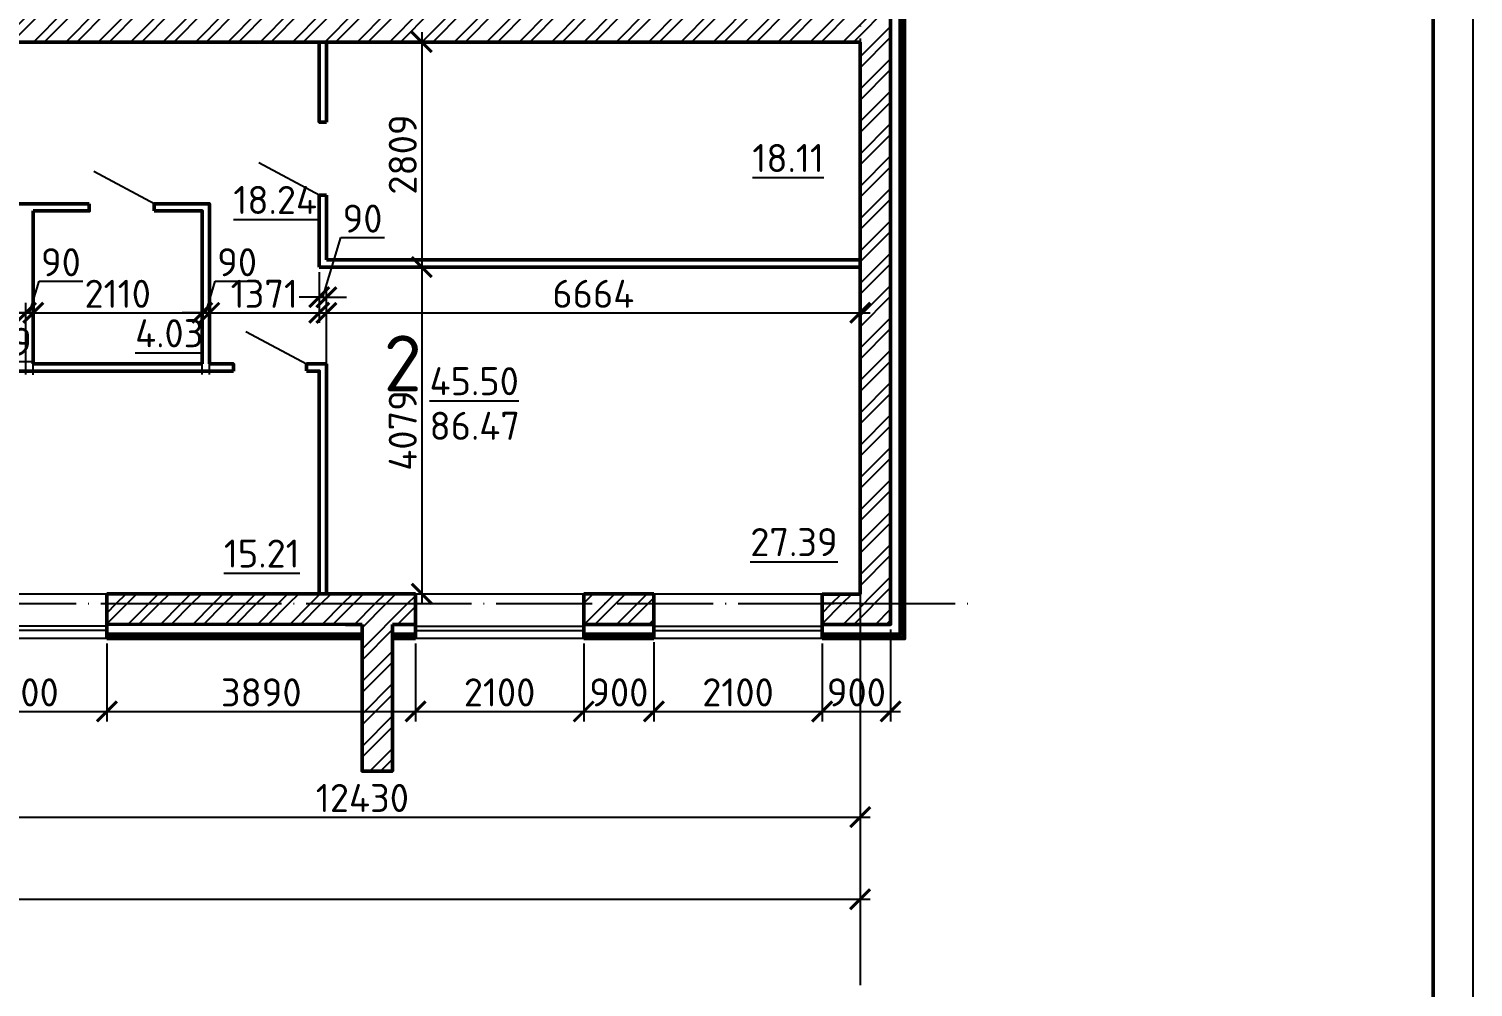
# Model space of a CAD drawing. Header units: millimetres. Extents: x -121275 to -95372, y 16759 to 40426.
# Drawn here: x -117947.2 to -117766.9, y 39304.2 to 39423.8 of the extents above; entities that cross this region are included whole.
import ezdxf

# ---------------------------------------------------------------- set-up
doc = ezdxf.new("R2010")
doc.units = ezdxf.units.MM
doc.header["$LTSCALE"] = 0.5
doc.linetypes.add('ACAD_ISO04W100', pattern=[30, 24, -3, 0, -3])
for name, color, linetype, lineweight in [('0.25-STAMP', 10, 'Continuous', 25), ('0.3-STAMP', 7, 'Continuous', 30), ('построения', 6, 'Continuous', 25), ('ТОЛСТЫЕ3', 7, 'Continuous', 50), ('ТОНКИЕе', 7, 'Continuous', 25)]:
    doc.layers.add(name, color=color, linetype=linetype, lineweight=lineweight)
for name, color, linetype in [('оси', 7, 'ACAD_ISO04W100'), ('размеры', 7, 'Continuous'), ('тонкие', 7, 'Continuous')]:
    doc.layers.add(name, color=color, linetype=linetype)
doc.styles.add('Наклонный', font='isocpeur.ttf', dxfattribs={"height": 3.5})
doc.dimstyles.new('СТРОИТЕЛЬНЫЙ', dxfattribs={"dimtxt": 3.5, "dimasz": 2.5, "dimexe": 1.25, "dimexo": 0.625, "dimtad": 1, "dimdec": 0, "dimlfac": 100, "dimdsep": 46, "dimtxsty": 'Наклонный', "dimblk1": 'ARCHTICK', "dimblk2": 'ARCHTICK', "dimsah": 1, "dimcen": 0, "dimdle": 1.25, "dimadec": 0, "dimazin": 0, "dimtfac": 0.75, "dimtdec": 0, "dimtmove": 0, "dimatfit": 3, "dimldrblk": 'ARCHTICK', "dimfxl": 1, "dimtolj": 1, "dimtzin": 0, "dimarcsym": 0})
pattern_1 = [(45, (2097.6295, 1014.2258), (-2.02055763, 2.02055763), []), (45, (2098.9765, 1014.2258), (-2.02055763, 2.02055763), [])]

# ---------------------------------------------------------------- blocks, each defined once
blk = doc.blocks.new('_ArchTick')
at = {"color": 0, "linetype": 'ByBlock', "const_width": 0.15}
blk.add_lwpolyline([(-0.5, -0.5), (0.5, 0.5)], dxfattribs=at)
blk = doc.blocks.new('*D940')
at = {"layer": 'Defpoints', "color": 0, "transparency": 16777216}
for p in [(-117843.39, 39369.83), (-117967.69, 39368.63), (-117843.39, 39325.39)]:
    blk.add_point(p, dxfattribs=at)
at = {"layer": 'размеры', "color": 0, "lineweight": -2, "transparency": 16777216}
for p, q in [((-117843.39, 39369.21), (-117843.39, 39324.14)), ((-117967.69, 39368.01), (-117967.69, 39324.14)), ((-117968.94, 39325.39), (-117842.14, 39325.39))]:
    blk.add_line(p, q, dxfattribs=at)
at = {"layer": 'размеры', "color": 0, "lineweight": -2, "transparency": 16777216, "xscale": 2.5, "yscale": 2.5, "zscale": 2.5, "rotation": 180}
blk.add_blockref('_ArchTick', (-117967.69, 39325.39), dxfattribs=at)
at = {"layer": 'размеры', "color": 0, "lineweight": -2, "transparency": 16777216, "xscale": 2.5, "yscale": 2.5, "zscale": 2.5}
blk.add_blockref('_ArchTick', (-117843.39, 39325.39), dxfattribs=at)
at = {"layer": 'размеры', "color": 0, "transparency": 16777216, "insert": (-117905.54, 39327.77), "char_height": 3.5, "attachment_point": 5, "style": 'Наклонный'}
blk.add_mtext('\\A1;12430', dxfattribs=at)
blk = doc.blocks.new('*D978')
at = {"layer": 'Defpoints', "color": 0, "transparency": 16777216}
for p in [(-118111.69, 39340.65), (-117843.39, 39324.06), (-117843.39, 39315.13)]:
    blk.add_point(p, dxfattribs=at)
at = {"layer": 'размеры', "color": 0, "lineweight": -2, "transparency": 16777216}
for p, q in [((-118111.69, 39340.02), (-118111.69, 39313.88)), ((-117843.39, 39323.44), (-117843.39, 39313.88)), ((-118112.94, 39315.13), (-117842.14, 39315.13))]:
    blk.add_line(p, q, dxfattribs=at)
at = {"layer": 'размеры', "color": 0, "lineweight": -2, "transparency": 16777216, "xscale": 2.5, "yscale": 2.5, "zscale": 2.5, "rotation": 180}
blk.add_blockref('_ArchTick', (-118111.69, 39315.13), dxfattribs=at)
at = {"layer": 'размеры', "color": 0, "lineweight": -2, "transparency": 16777216, "xscale": 2.5, "yscale": 2.5, "zscale": 2.5}
blk.add_blockref('_ArchTick', (-117843.39, 39315.13), dxfattribs=at)
at = {"layer": 'размеры', "color": 0, "transparency": 16777216, "insert": (-117977.54, 39317.51), "char_height": 3.5, "attachment_point": 5, "style": 'Наклонный'}
blk.add_mtext('\\A1;26830', dxfattribs=at)
blk = doc.blocks.new('*D1022')
at = {"layer": 'Defpoints', "color": 0, "transparency": 16777216}
for p in [(-117947.54, 39388.33), (-117965.79, 39380), (-117947.54, 39380)]:
    blk.add_point(p, dxfattribs=at)
at = {"layer": 'размеры', "color": 0, "lineweight": -2, "transparency": 16777216}
for p, q in [((-117965.79, 39380.62), (-117965.79, 39389.58)), ((-117947.54, 39380.62), (-117947.54, 39389.58)), ((-117967.04, 39388.33), (-117946.29, 39388.33))]:
    blk.add_line(p, q, dxfattribs=at)
at = {"layer": 'размеры', "color": 0, "lineweight": -2, "transparency": 16777216, "xscale": 2.5, "yscale": 2.5, "zscale": 2.5, "rotation": 180}
blk.add_blockref('_ArchTick', (-117965.79, 39388.33), dxfattribs=at)
at = {"layer": 'размеры', "color": 0, "lineweight": -2, "transparency": 16777216, "xscale": 2.5, "yscale": 2.5, "zscale": 2.5}
blk.add_blockref('_ArchTick', (-117947.54, 39388.33), dxfattribs=at)
at = {"layer": 'размеры', "color": 0, "transparency": 16777216, "insert": (-117960.53, 39390.95), "char_height": 3.5, "attachment_point": 5, "style": 'Наклонный'}
blk.add_mtext('\\A1;1825', dxfattribs=at)
blk = doc.blocks.new('*D1023')
at = {"layer": 'Defpoints', "color": 0, "transparency": 16777216}
for p in [(-117946.64, 39388.33), (-117947.54, 39380), (-117946.64, 39380)]:
    blk.add_point(p, dxfattribs=at)
at = {"layer": 'размеры', "color": 0, "lineweight": -2, "transparency": 16777216}
for p, q in [((-117947.09, 39388.33), (-117945.91, 39392.27)), ((-117945.91, 39392.27), (-117940.46, 39392.27)), ((-117947.54, 39380.62), (-117947.54, 39389.58)), ((-117946.64, 39380.62), (-117946.64, 39389.58)), ((-117947.54, 39388.33), (-117950.04, 39388.33)), ((-117947.54, 39388.33), (-117946.64, 39388.33)), ((-117947.54, 39388.33), (-117946.64, 39388.33)), ((-117946.64, 39388.33), (-117944.14, 39388.33))]:
    blk.add_line(p, q, dxfattribs=at)
at = {"layer": 'размеры', "color": 0, "lineweight": -2, "transparency": 16777216, "xscale": 2.5, "yscale": 2.5, "zscale": 2.5}
blk.add_blockref('_ArchTick', (-117947.54, 39388.33), dxfattribs=at)
at = {"layer": 'размеры', "color": 0, "lineweight": -2, "transparency": 16777216, "xscale": 2.5, "yscale": 2.5, "zscale": 2.5, "rotation": 180}
blk.add_blockref('_ArchTick', (-117946.64, 39388.33), dxfattribs=at)
at = {"layer": 'размеры', "color": 0, "transparency": 16777216, "insert": (-117943.18, 39394.64), "char_height": 3.5, "attachment_point": 5, "style": 'Наклонный'}
blk.add_mtext('\\A1;90', dxfattribs=at)
blk = doc.blocks.new('*D1024')
at = {"layer": 'Defpoints', "color": 0, "transparency": 16777216}
for p in [(-117925.54, 39388.33), (-117946.64, 39379.95), (-117925.54, 39380)]:
    blk.add_point(p, dxfattribs=at)
at = {"layer": 'размеры', "color": 0, "lineweight": -2, "transparency": 16777216}
for p, q in [((-117946.64, 39380.57), (-117946.64, 39389.58)), ((-117925.54, 39380.62), (-117925.54, 39389.58)), ((-117947.89, 39388.33), (-117924.29, 39388.33))]:
    blk.add_line(p, q, dxfattribs=at)
at = {"layer": 'размеры', "color": 0, "lineweight": -2, "transparency": 16777216, "xscale": 2.5, "yscale": 2.5, "zscale": 2.5, "rotation": 180}
blk.add_blockref('_ArchTick', (-117946.64, 39388.33), dxfattribs=at)
at = {"layer": 'размеры', "color": 0, "lineweight": -2, "transparency": 16777216, "xscale": 2.5, "yscale": 2.5, "zscale": 2.5}
blk.add_blockref('_ArchTick', (-117925.54, 39388.33), dxfattribs=at)
at = {"layer": 'размеры', "color": 0, "transparency": 16777216, "insert": (-117936.09, 39390.7), "char_height": 3.5, "attachment_point": 5, "style": 'Наклонный'}
blk.add_mtext('\\A1;2110', dxfattribs=at)
blk = doc.blocks.new('*D1025')
at = {"layer": 'Defpoints', "color": 0, "transparency": 16777216}
for p in [(-117924.64, 39388.33), (-117925.54, 39380), (-117924.64, 39380)]:
    blk.add_point(p, dxfattribs=at)
at = {"layer": 'размеры', "color": 0, "lineweight": -2, "transparency": 16777216}
for p, q in [((-117925.09, 39388.33), (-117923.91, 39392.27)), ((-117923.91, 39392.27), (-117918.46, 39392.27)), ((-117925.54, 39380.62), (-117925.54, 39389.58)), ((-117924.64, 39380.62), (-117924.64, 39389.58)), ((-117925.54, 39388.33), (-117928.04, 39388.33)), ((-117925.54, 39388.33), (-117924.64, 39388.33)), ((-117925.54, 39388.33), (-117924.64, 39388.33)), ((-117924.64, 39388.33), (-117922.14, 39388.33))]:
    blk.add_line(p, q, dxfattribs=at)
at = {"layer": 'размеры', "color": 0, "lineweight": -2, "transparency": 16777216, "xscale": 2.5, "yscale": 2.5, "zscale": 2.5}
blk.add_blockref('_ArchTick', (-117925.54, 39388.33), dxfattribs=at)
at = {"layer": 'размеры', "color": 0, "lineweight": -2, "transparency": 16777216, "xscale": 2.5, "yscale": 2.5, "zscale": 2.5, "rotation": 180}
blk.add_blockref('_ArchTick', (-117924.64, 39388.33), dxfattribs=at)
at = {"layer": 'размеры', "color": 0, "transparency": 16777216, "insert": (-117921.18, 39394.64), "char_height": 3.5, "attachment_point": 5, "style": 'Наклонный'}
blk.add_mtext('\\A1;90', dxfattribs=at)
blk = doc.blocks.new('*D1026')
at = {"layer": 'Defpoints', "color": 0, "transparency": 16777216}
for p in [(-117910.93, 39392.09), (-117910.93, 39388.33), (-117924.64, 39380)]:
    blk.add_point(p, dxfattribs=at)
at = {"layer": 'размеры', "color": 0, "lineweight": -2, "transparency": 16777216}
for p, q in [((-117910.93, 39391.46), (-117910.93, 39387.08)), ((-117924.64, 39380.62), (-117924.64, 39389.58)), ((-117925.89, 39388.33), (-117909.68, 39388.33))]:
    blk.add_line(p, q, dxfattribs=at)
at = {"layer": 'размеры', "color": 0, "lineweight": -2, "transparency": 16777216, "xscale": 2.5, "yscale": 2.5, "zscale": 2.5, "rotation": 180}
blk.add_blockref('_ArchTick', (-117924.64, 39388.33), dxfattribs=at)
at = {"layer": 'размеры', "color": 0, "lineweight": -2, "transparency": 16777216, "xscale": 2.5, "yscale": 2.5, "zscale": 2.5}
blk.add_blockref('_ArchTick', (-117910.93, 39388.33), dxfattribs=at)
at = {"layer": 'размеры', "color": 0, "transparency": 16777216, "insert": (-117917.78, 39390.7), "char_height": 3.5, "attachment_point": 5, "style": 'Наклонный'}
blk.add_mtext('\\A1;1371', dxfattribs=at)
blk = doc.blocks.new('*D1027')
at = {"layer": 'Defpoints', "color": 0, "transparency": 16777216}
for p in [(-117910.93, 39394.04), (-117910.03, 39390.28), (-117910.03, 39381.95)]:
    blk.add_point(p, dxfattribs=at)
at = {"layer": 'размеры', "color": 0, "lineweight": -2, "transparency": 16777216}
for p, q in [((-117910.48, 39390.28), (-117908.24, 39397.72)), ((-117908.24, 39397.72), (-117902.79, 39397.72)), ((-117910.93, 39393.41), (-117910.93, 39389.03)), ((-117910.03, 39382.57), (-117910.03, 39391.53)), ((-117910.93, 39390.28), (-117913.43, 39390.28)), ((-117910.93, 39390.28), (-117910.03, 39390.28)), ((-117910.93, 39390.28), (-117910.03, 39390.28)), ((-117910.03, 39390.28), (-117907.53, 39390.28))]:
    blk.add_line(p, q, dxfattribs=at)
at = {"layer": 'размеры', "color": 0, "lineweight": -2, "transparency": 16777216, "xscale": 2.5, "yscale": 2.5, "zscale": 2.5}
blk.add_blockref('_ArchTick', (-117910.93, 39390.28), dxfattribs=at)
at = {"layer": 'размеры', "color": 0, "lineweight": -2, "transparency": 16777216, "xscale": 2.5, "yscale": 2.5, "zscale": 2.5, "rotation": 180}
blk.add_blockref('_ArchTick', (-117910.03, 39390.28), dxfattribs=at)
at = {"layer": 'размеры', "color": 0, "transparency": 16777216, "insert": (-117905.52, 39400.09), "char_height": 3.5, "attachment_point": 5, "style": 'Наклонный'}
blk.add_mtext('\\A1;90', dxfattribs=at)
blk = doc.blocks.new('*D1028')
at = {"layer": 'Defpoints', "color": 0, "transparency": 16777216}
for p in [(-117843.39, 39388.33), (-117843.39, 39385.72), (-117910.03, 39380)]:
    blk.add_point(p, dxfattribs=at)
at = {"layer": 'размеры', "color": 0, "lineweight": -2, "transparency": 16777216}
for p, q in [((-117910.03, 39380.62), (-117910.03, 39389.58)), ((-117843.39, 39386.35), (-117843.39, 39389.58)), ((-117911.28, 39388.33), (-117842.14, 39388.33))]:
    blk.add_line(p, q, dxfattribs=at)
at = {"layer": 'размеры', "color": 0, "lineweight": -2, "transparency": 16777216, "xscale": 2.5, "yscale": 2.5, "zscale": 2.5, "rotation": 180}
blk.add_blockref('_ArchTick', (-117910.03, 39388.33), dxfattribs=at)
at = {"layer": 'размеры', "color": 0, "lineweight": -2, "transparency": 16777216, "xscale": 2.5, "yscale": 2.5, "zscale": 2.5}
blk.add_blockref('_ArchTick', (-117843.39, 39388.33), dxfattribs=at)
at = {"layer": 'размеры', "color": 0, "transparency": 16777216, "insert": (-117876.71, 39390.7), "char_height": 3.5, "attachment_point": 5, "style": 'Наклонный'}
blk.add_mtext('\\A1;6664', dxfattribs=at)
blk = doc.blocks.new('*D1034')
at = {"layer": 'Defpoints', "color": 0, "transparency": 16777216}
for p in [(-117910.03, 39422.12), (-117898.12, 39394.04), (-117898.12, 39394.04)]:
    blk.add_point(p, dxfattribs=at)
at = {"layer": 'размеры', "color": 0, "lineweight": -2, "transparency": 16777216}
for p, q in [((-117898.12, 39423.37), (-117898.12, 39392.79)), ((-117909.4, 39422.12), (-117896.87, 39422.12)), ((-117898.75, 39394.04), (-117899.37, 39394.04))]:
    blk.add_line(p, q, dxfattribs=at)
at = {"layer": 'размеры', "color": 0, "lineweight": -2, "transparency": 16777216, "xscale": 2.5, "yscale": 2.5, "zscale": 2.5}
for p, rotation in [((-117898.12, 39422.12), 90), ((-117898.12, 39394.04), 270)]:
    blk.add_blockref('_ArchTick', p, dxfattribs=dict(at, rotation=rotation))
at = {"layer": 'размеры', "color": 0, "transparency": 16777216, "insert": (-117900.5, 39408.08), "char_height": 3.5, "attachment_point": 5, "rotation": 90, "style": 'Наклонный'}
blk.add_mtext('\\A1;2809', dxfattribs=at)
blk = doc.blocks.new('*D1035')
at = {"layer": 'Defpoints', "color": 0, "transparency": 16777216}
for p in [(-117898.12, 39394.04), (-117898.91, 39353.25), (-117898.12, 39353.25)]:
    blk.add_point(p, dxfattribs=at)
at = {"layer": 'размеры', "color": 0, "lineweight": -2, "transparency": 16777216}
for p, q in [((-117898.75, 39394.04), (-117899.37, 39394.04)), ((-117898.12, 39395.29), (-117898.12, 39352)), ((-117898.28, 39353.25), (-117896.87, 39353.25))]:
    blk.add_line(p, q, dxfattribs=at)
at = {"layer": 'размеры', "color": 0, "lineweight": -2, "transparency": 16777216, "xscale": 2.5, "yscale": 2.5, "zscale": 2.5}
for p, rotation in [((-117898.12, 39394.04), 90), ((-117898.12, 39353.25), 270)]:
    blk.add_blockref('_ArchTick', p, dxfattribs=dict(at, rotation=rotation))
at = {"layer": 'размеры', "color": 0, "transparency": 16777216, "insert": (-117900.5, 39373.64), "char_height": 3.5, "attachment_point": 5, "rotation": 90, "style": 'Наклонный'}
blk.add_mtext('\\A1;4079', dxfattribs=at)
blk = doc.blocks.new('*D1062')
at = {"layer": 'Defpoints', "color": 0, "transparency": 16777216}
for p in [(-117958.4, 39347.67), (-117937.43, 39347.7), (-117937.43, 39338.57)]:
    blk.add_point(p, dxfattribs=at)
at = {"layer": 'размеры', "color": 0, "lineweight": -2, "transparency": 16777216}
for p, q in [((-117958.4, 39347.05), (-117958.4, 39337.32)), ((-117937.43, 39347.07), (-117937.43, 39337.32)), ((-117959.65, 39338.57), (-117936.18, 39338.57))]:
    blk.add_line(p, q, dxfattribs=at)
at = {"layer": 'размеры', "color": 0, "lineweight": -2, "transparency": 16777216, "xscale": 2.5, "yscale": 2.5, "zscale": 2.5, "rotation": 180}
blk.add_blockref('_ArchTick', (-117958.4, 39338.57), dxfattribs=at)
at = {"layer": 'размеры', "color": 0, "lineweight": -2, "transparency": 16777216, "xscale": 2.5, "yscale": 2.5, "zscale": 2.5}
blk.add_blockref('_ArchTick', (-117937.43, 39338.57), dxfattribs=at)
at = {"layer": 'размеры', "color": 0, "transparency": 16777216, "insert": (-117947.92, 39340.95), "char_height": 3.5, "attachment_point": 5, "style": 'Наклонный'}
blk.add_mtext('\\A1;2100', dxfattribs=at)
blk = doc.blocks.new('*D1063')
at = {"layer": 'Defpoints', "color": 0, "transparency": 16777216}
for p in [(-117937.43, 39347.7), (-117898.91, 39347.67), (-117898.91, 39338.57)]:
    blk.add_point(p, dxfattribs=at)
at = {"layer": 'размеры', "color": 0, "lineweight": -2, "transparency": 16777216}
for p, q in [((-117937.43, 39347.07), (-117937.43, 39337.32)), ((-117898.91, 39347.05), (-117898.91, 39337.32)), ((-117938.68, 39338.57), (-117897.66, 39338.57))]:
    blk.add_line(p, q, dxfattribs=at)
at = {"layer": 'размеры', "color": 0, "lineweight": -2, "transparency": 16777216, "xscale": 2.5, "yscale": 2.5, "zscale": 2.5, "rotation": 180}
blk.add_blockref('_ArchTick', (-117937.43, 39338.57), dxfattribs=at)
at = {"layer": 'размеры', "color": 0, "lineweight": -2, "transparency": 16777216, "xscale": 2.5, "yscale": 2.5, "zscale": 2.5}
blk.add_blockref('_ArchTick', (-117898.91, 39338.57), dxfattribs=at)
at = {"layer": 'размеры', "color": 0, "transparency": 16777216, "insert": (-117918.17, 39340.95), "char_height": 3.5, "attachment_point": 5, "style": 'Наклонный'}
blk.add_mtext('\\A1;3890', dxfattribs=at)
blk = doc.blocks.new('*D1064')
at = {"layer": 'Defpoints', "color": 0, "transparency": 16777216}
for p in [(-117898.91, 39347.67), (-117877.91, 39347.67), (-117877.91, 39338.57)]:
    blk.add_point(p, dxfattribs=at)
at = {"layer": 'размеры', "color": 0, "lineweight": -2, "transparency": 16777216}
for p, q in [((-117898.91, 39347.05), (-117898.91, 39337.32)), ((-117877.91, 39347.05), (-117877.91, 39337.32)), ((-117900.16, 39338.57), (-117876.66, 39338.57))]:
    blk.add_line(p, q, dxfattribs=at)
at = {"layer": 'размеры', "color": 0, "lineweight": -2, "transparency": 16777216, "xscale": 2.5, "yscale": 2.5, "zscale": 2.5, "rotation": 180}
blk.add_blockref('_ArchTick', (-117898.91, 39338.57), dxfattribs=at)
at = {"layer": 'размеры', "color": 0, "lineweight": -2, "transparency": 16777216, "xscale": 2.5, "yscale": 2.5, "zscale": 2.5}
blk.add_blockref('_ArchTick', (-117877.91, 39338.57), dxfattribs=at)
at = {"layer": 'размеры', "color": 0, "transparency": 16777216, "insert": (-117888.41, 39340.95), "char_height": 3.5, "attachment_point": 5, "style": 'Наклонный'}
blk.add_mtext('\\A1;2100', dxfattribs=at)
blk = doc.blocks.new('*D1065')
at = {"layer": 'Defpoints', "color": 0, "transparency": 16777216}
for p in [(-117877.91, 39347.67), (-117869.14, 39347.82), (-117869.14, 39338.57)]:
    blk.add_point(p, dxfattribs=at)
at = {"layer": 'размеры', "color": 0, "lineweight": -2, "transparency": 16777216}
for p, q in [((-117869.14, 39347.2), (-117869.14, 39337.32)), ((-117877.91, 39347.05), (-117877.91, 39337.32)), ((-117879.16, 39338.57), (-117867.89, 39338.57))]:
    blk.add_line(p, q, dxfattribs=at)
at = {"layer": 'размеры', "color": 0, "lineweight": -2, "transparency": 16777216, "xscale": 2.5, "yscale": 2.5, "zscale": 2.5, "rotation": 180}
blk.add_blockref('_ArchTick', (-117877.91, 39338.57), dxfattribs=at)
at = {"layer": 'размеры', "color": 0, "lineweight": -2, "transparency": 16777216, "xscale": 2.5, "yscale": 2.5, "zscale": 2.5}
blk.add_blockref('_ArchTick', (-117869.14, 39338.57), dxfattribs=at)
at = {"layer": 'размеры', "color": 0, "transparency": 16777216, "insert": (-117873.52, 39340.95), "char_height": 3.5, "attachment_point": 5, "style": 'Наклонный'}
blk.add_mtext('\\A1;900', dxfattribs=at)
blk = doc.blocks.new('*D1066')
at = {"layer": 'Defpoints', "color": 0, "transparency": 16777216}
for p in [(-117869.14, 39347.82), (-117848.14, 39347.67), (-117848.14, 39338.57)]:
    blk.add_point(p, dxfattribs=at)
at = {"layer": 'размеры', "color": 0, "lineweight": -2, "transparency": 16777216}
for p, q in [((-117869.14, 39347.2), (-117869.14, 39337.32)), ((-117848.14, 39347.05), (-117848.14, 39337.32)), ((-117870.39, 39338.57), (-117846.89, 39338.57))]:
    blk.add_line(p, q, dxfattribs=at)
at = {"layer": 'размеры', "color": 0, "lineweight": -2, "transparency": 16777216, "xscale": 2.5, "yscale": 2.5, "zscale": 2.5, "rotation": 180}
blk.add_blockref('_ArchTick', (-117869.14, 39338.57), dxfattribs=at)
at = {"layer": 'размеры', "color": 0, "lineweight": -2, "transparency": 16777216, "xscale": 2.5, "yscale": 2.5, "zscale": 2.5}
blk.add_blockref('_ArchTick', (-117848.14, 39338.57), dxfattribs=at)
at = {"layer": 'размеры', "color": 0, "transparency": 16777216, "insert": (-117858.64, 39340.95), "char_height": 3.5, "attachment_point": 5, "style": 'Наклонный'}
blk.add_mtext('\\A1;2100', dxfattribs=at)
blk = doc.blocks.new('*D1067')
at = {"layer": 'Defpoints', "color": 0, "transparency": 16777216}
for p in [(-117839.59, 39349.42), (-117848.14, 39347.67), (-117839.59, 39338.57)]:
    blk.add_point(p, dxfattribs=at)
at = {"layer": 'размеры', "color": 0, "lineweight": -2, "transparency": 16777216}
for p, q in [((-117839.59, 39348.8), (-117839.59, 39337.32)), ((-117848.14, 39347.05), (-117848.14, 39337.32)), ((-117849.39, 39338.57), (-117838.34, 39338.57))]:
    blk.add_line(p, q, dxfattribs=at)
at = {"layer": 'размеры', "color": 0, "lineweight": -2, "transparency": 16777216, "xscale": 2.5, "yscale": 2.5, "zscale": 2.5, "rotation": 180}
blk.add_blockref('_ArchTick', (-117848.14, 39338.57), dxfattribs=at)
at = {"layer": 'размеры', "color": 0, "lineweight": -2, "transparency": 16777216, "xscale": 2.5, "yscale": 2.5, "zscale": 2.5}
blk.add_blockref('_ArchTick', (-117839.59, 39338.57), dxfattribs=at)
at = {"layer": 'размеры', "color": 0, "transparency": 16777216, "insert": (-117843.86, 39340.95), "char_height": 3.5, "attachment_point": 5, "style": 'Наклонный'}
blk.add_mtext('\\A1;900', dxfattribs=at)

msp = doc.modelspace()

# ---------------------------------------------------------------- hatches: boundary and pattern name
at = {"layer": 'тонкие', "transparency": 33554687}
h = msp.add_hatch(dxfattribs=at)
h.set_pattern_fill('ANSI32', scale=0.3)
h.set_pattern_definition(pattern_1)
h.paths.add_polyline_path([(-117843.387, 39487.025), (-117850.463, 39487.025), (-117850.463, 39485.727), (-117843.587, 39485.727), (-117843.387, 39485.727)], flags=16)
h.paths.add_polyline_path([(-117843.387, 39507.925), (-117844.587, 39507.925), (-117844.587, 39489.625), (-117850.463, 39489.625), (-117850.463, 39487.025), (-117843.387, 39487.025)], flags=16)
h.paths.add_polyline_path([(-117839.587, 39489.625), (-117840.787, 39489.625), (-117840.787, 39507.925), (-117843.387, 39507.925), (-117843.387, 39489.625), (-117838.887, 39489.625)])
h.paths.add_polyline_path([(-117839.587, 39486.743), (-117839.587, 39487.025), (-117839.587, 39489.625), (-117840.787, 39489.625), (-117840.787, 39507.925), (-117843.387, 39507.925), (-117844.587, 39507.925), (-117844.587, 39489.625), (-117850.463, 39489.625), (-117850.463, 39487.025), (-117850.463, 39485.727), (-117843.587, 39485.727), (-117843.387, 39485.727), (-117843.386, 39425.925), (-117860.324, 39425.925), (-117860.324, 39424.025), (-117839.587, 39424.025)])
h.paths.add_polyline_path([(-117843.387, 39424.025), (-117860.324, 39424.025), (-117860.324, 39422.125), (-117859.424, 39422.125), (-117843.387, 39422.125)])
h.paths.add_polyline_path([(-117839.587, 39424.025), (-117843.387, 39424.025), (-117843.387, 39422.125), (-117843.386, 39422.125), (-117843.385, 39353.225), (-117843.387, 39352.025), (-117839.587, 39352.025)])
h.paths.add_polyline_path([(-117839.587, 39352.025), (-117848.143, 39352.025), (-117848.143, 39349.425), (-117843.387, 39349.425), (-117839.587, 39349.425)])
h.paths.add_polyline_path([(-117968.187, 39487.025), (-117968.187, 39487.286), (-117968.187, 39485.725)])
h = msp.add_hatch(dxfattribs=at)
h.set_pattern_fill('ANSI32', scale=0.3)
h.set_pattern_definition(pattern_1)
h.paths.add_polyline_path([(-117997.187, 39445.825), (-118017.587, 39445.825), (-118017.587, 39443.325), (-117997.187, 39443.325)])
h.paths.add_polyline_path([(-118017.587, 39445.825), (-118020.188, 39445.825), (-118020.188, 39443.325), (-118017.587, 39443.325)])
h.paths.add_polyline_path([(-117986.136, 39445.825), (-117995.287, 39445.825), (-117995.287, 39443.325), (-117986.136, 39443.325)])
h.paths.add_polyline_path([(-117986.136, 39447.125), (-117993.387, 39447.125), (-117993.387, 39487.025), (-117995.287, 39487.025), (-117995.287, 39445.825), (-117986.136, 39445.825)])
h.paths.add_polyline_path([(-117995.287, 39445.825), (-117997.187, 39445.825), (-117997.187, 39443.325), (-117995.287, 39443.325)])
h.paths.add_polyline_path([(-117967.687, 39445.825), (-117974.036, 39445.825), (-117974.036, 39443.325), (-117968.187, 39443.325), (-117968.187, 39440.699), (-117967.687, 39440.699)])
h.paths.add_polyline_path([(-117964.387, 39445.825), (-117967.687, 39445.825), (-117967.687, 39440.699), (-117964.387, 39440.699)])
h.paths.add_polyline_path([(-117967.687, 39487.025), (-117968.187, 39487.025), (-117968.187, 39485.725), (-117968.187, 39447.125), (-117974.036, 39447.125), (-117974.036, 39445.825), (-117967.687, 39445.825)])
h.paths.add_polyline_path([(-117964.387, 39485.725), (-117957.538, 39485.815), (-117957.538, 39487.025), (-117967.687, 39487.025), (-117967.687, 39445.825), (-117964.387, 39445.825)])
h.paths.add_polyline_path([(-118057.587, 39424.025), (-118110.487, 39424.025), (-118110.487, 39422.125), (-118057.587, 39422.125)])
h.paths.add_polyline_path([(-118057.587, 39425.925), (-118059.487, 39425.925), (-118110.487, 39425.925), (-118110.487, 39424.025), (-118057.587, 39424.025)])
h.paths.add_polyline_path([(-117984.687, 39424.025), (-117995.287, 39424.025), (-117995.287, 39422.125), (-117991.413, 39422.125), (-117984.687, 39422.125)])
h.paths.add_polyline_path([(-117984.687, 39425.925), (-117995.287, 39425.925), (-117995.287, 39424.025), (-117984.687, 39424.025)])
h.paths.add_polyline_path([(-117995.287, 39425.925), (-117997.187, 39425.925), (-117997.187, 39424.025), (-117995.287, 39424.025)])
h.paths.add_polyline_path([(-117995.287, 39424.025), (-117997.187, 39424.025), (-117997.187, 39422.125), (-117995.287, 39422.125)])
h.paths.add_polyline_path([(-117967.687, 39424.025), (-117974.587, 39424.025), (-117974.587, 39422.125), (-117969.587, 39422.125), (-117969.587, 39418.196), (-117967.687, 39418.196)])
h.paths.add_polyline_path([(-117967.687, 39430.599), (-117968.187, 39430.599), (-117968.187, 39425.925), (-117974.587, 39425.925), (-117974.587, 39424.025), (-117967.687, 39424.025)])
h.paths.add_polyline_path([(-117965.787, 39422.125), (-117860.324, 39422.125), (-117860.324, 39424.025), (-117967.687, 39424.025), (-117967.687, 39418.196), (-117965.787, 39418.196)])
h.paths.add_polyline_path([(-117860.324, 39425.925), (-117964.387, 39425.925), (-117964.387, 39430.599), (-117967.687, 39430.599), (-117967.687, 39424.025), (-117860.324, 39424.025)])
h.paths.add_polyline_path([(-118039.687, 39487.025), (-118041.587, 39487.025), (-118041.587, 39445.825), (-118039.687, 39445.825)])
h.paths.add_polyline_path([(-118037.787, 39487.025), (-118039.687, 39487.025), (-118039.687, 39445.825), (-118037.787, 39445.825)])
h.paths.add_polyline_path([(-118039.687, 39503.891), (-118041.587, 39503.891), (-118041.587, 39487.025), (-118039.687, 39487.025)])
h.paths.add_polyline_path([(-118037.787, 39503.891), (-118039.687, 39503.891), (-118039.687, 39487.025), (-118037.787, 39487.025)])
h.paths.add_polyline_path([(-117997.187, 39487.025), (-117997.187, 39445.825), (-117995.287, 39445.825), (-117995.287, 39487.025)])
h = msp.add_hatch(dxfattribs=at)
h.set_pattern_fill('ANSI32', scale=0.3)
h.set_pattern_definition(pattern_1)
h.paths.add_polyline_path([(-117869.143, 39352.025), (-117877.905, 39352.025), (-117877.905, 39349.425), (-117869.143, 39349.425)])
h.paths.add_polyline_path([(-117869.143, 39353.225), (-117872.424, 39353.225), (-117877.905, 39353.238), (-117877.905, 39352.025), (-117869.143, 39352.025)])
h.paths.add_polyline_path([(-117958.403, 39353.268), (-117965.787, 39353.271), (-117965.787, 39406.096), (-117967.687, 39406.096), (-117967.687, 39349.425), (-117958.403, 39349.43)])
h.paths.add_polyline_path([(-117967.687, 39406.096), (-117969.587, 39406.096), (-117969.587, 39353.272), (-117977.559, 39353.278), (-117977.559, 39349.425), (-117967.687, 39349.425)])
h.paths.add_polyline_path([(-117998.559, 39352.025), (-118014.787, 39352.025), (-118014.787, 39349.425), (-117998.559, 39349.425)])
h = msp.add_hatch(dxfattribs=at)
h.set_pattern_fill('ANSI32', scale=0.3)
h.paths.add_polyline_path([(-117898.905, 39353.246), (-117907.668, 39353.249), (-117937.43, 39353.26), (-117937.43, 39352.025), (-117927.655, 39352.025), (-117898.905, 39352.025)])
h = msp.add_hatch(dxfattribs=at)
h.set_pattern_fill('ANSI32', scale=0.3)
h.set_pattern_definition(pattern_1)
h.paths.add_polyline_path([(-117843.387, 39352.025), (-117843.387, 39353.225), (-117848.143, 39353.225), (-117848.143, 39352.025)])
h = msp.add_hatch(dxfattribs=at)
h.set_pattern_fill('ANSI32', scale=0.3)
h.paths.add_polyline_path([(-117901.787, 39349.425), (-117898.905, 39349.436), (-117898.905, 39352.025), (-117927.655, 39352.025), (-117937.43, 39352.025), (-117937.43, 39349.447), (-117907.668, 39349.436), (-117905.587, 39349.425), (-117905.587, 39331.125), (-117901.787, 39331.125)])

# ---------------------------------------------------------------- linework, layer by layer
at = {"layer": '0.25-STAMP', "color": 7}
msp.add_lwpolyline([(-118607.861, 39038.24), (-117766.861, 39038.24), (-117766.861, 39632.24), (-118607.861, 39632.24), (-118607.861, 39038.24)], dxfattribs=at)
at = {"layer": '0.3-STAMP', "color": 7, "lineweight": 50}
msp.add_lwpolyline([(-118587.861, 39043.24), (-117771.861, 39043.24), (-117771.861, 39627.24), (-118587.861, 39627.24), (-118587.861, 39043.24)], dxfattribs=at)
at = {"layer": 'оси', "color": 7}
for points in [[(-117843.387, 39498.064), (-117843.387, 39352.025)], [(-118119.384, 39352.025), (-117927.655, 39352.025)], [(-117927.655, 39352.025), (-117898.905, 39352.025)], [(-117907.975, 39352.025), (-117906.628, 39352.025)], [(-117903.934, 39352.025), (-117828.747, 39352.025)]]:
    msp.add_lwpolyline(points, dxfattribs=at)
at = {"layer": 'построения', "color": 7, "lineweight": 50}
for points in [[(-117848.143, 39349.425), (-117843.387, 39349.425), (-117839.587, 39349.425), (-117839.587, 39486.743), (-117839.587, 39487.025), (-117839.587, 39489.625), (-117840.787, 39489.625)], [(-117965.787, 39422.125), (-117860.324, 39422.125)], [(-117860.324, 39422.125), (-117843.386, 39422.125)], [(-117843.385, 39353.225), (-117843.386, 39422.125)], [(-117937.43, 39349.447), (-117907.668, 39349.436)], [(-117907.668, 39349.436), (-117905.587, 39349.425)], [(-117901.787, 39349.425), (-117898.905, 39349.436)], [(-117877.905, 39349.425), (-117869.143, 39349.425)]]:
    msp.add_lwpolyline(points, dxfattribs=at)
at = {"layer": 'ТОЛСТЫЕ3', "color": 7}
for points in [[(-117965.787, 39422.125), (-117941.513, 39422.125)], [(-117910.926, 39422.125), (-117910.926, 39412.125), (-117910.026, 39412.125)], [(-117910.926, 39412.125), (-117910.926, 39422.125)], [(-117910.026, 39412.125), (-117910.026, 39422.125)], [(-117910.926, 39394.038), (-117910.926, 39403.025)], [(-117910.926, 39403.025), (-117910.026, 39403.025)], [(-117910.026, 39394.938), (-117910.026, 39403.025)], [(-117951.687, 39401.947), (-117946.636, 39401.947)], [(-117946.636, 39401.947), (-117939.636, 39401.947)], [(-117946.636, 39401.047), (-117939.636, 39401.047), (-117939.636, 39401.947)], [(-117931.536, 39401.947), (-117931.536, 39401.947), (-117931.536, 39401.047)], [(-117931.536, 39401.947), (-117924.636, 39401.947), (-117924.636, 39381.947)], [(-117946.636, 39401.047), (-117939.636, 39401.047)], [(-117946.636, 39401.047), (-117946.636, 39399.947), (-117946.636, 39381.947)], [(-117931.536, 39401.047), (-117925.536, 39401.047), (-117925.536, 39401.047), (-117925.536, 39382.552), (-117925.536, 39381.947)], [(-117910.026, 39394.038), (-117910.026, 39394.038), (-117910.926, 39394.038)], [(-117910.026, 39394.938), (-117843.385, 39394.938)], [(-117910.026, 39394.038), (-117910.026, 39394.038)], [(-117965.787, 39381.947), (-117965.787, 39381.047), (-117921.636, 39381.047)], [(-117946.636, 39381.947), (-117925.536, 39381.947)], [(-117924.636, 39381.947), (-117921.636, 39381.947)], [(-117924.636, 39381.947), (-117921.636, 39381.947), (-117921.636, 39381.047)], [(-117912.536, 39381.102), (-117912.536, 39381.947)], [(-117912.536, 39381.947), (-117910.926, 39381.947)], [(-117910.926, 39381.947), (-117910.026, 39381.947)], [(-117910.026, 39381.947), (-117910.026, 39353.252)], [(-117921.636, 39381.047), (-117921.636, 39381.102)], [(-117912.536, 39381.047), (-117910.926, 39381.047), (-117910.926, 39381.047), (-117910.926, 39353.25)], [(-117937.43, 39353.26), (-117907.668, 39353.249)], [(-117907.668, 39353.249), (-117898.905, 39353.246)]]:
    msp.add_lwpolyline(points, dxfattribs=at)
msp.add_lwpolyline([(-117910.026, 39394.038), (-117843.385, 39394.038)], close=True, dxfattribs=at)
at = {"layer": 'ТОНКИЕе', "color": 7, "lineweight": 50}
for points in [[(-117840.787, 39491.375), (-117837.987, 39491.375), (-117837.837, 39491.375), (-117837.837, 39347.825), (-117837.837, 39347.675), (-117848.143, 39347.675)], [(-117840.787, 39491.225), (-117838.387, 39491.225), (-117837.987, 39491.225), (-117837.987, 39348.225), (-117837.987, 39347.825), (-117848.143, 39347.825)], [(-117840.787, 39490.825), (-117839.587, 39490.825), (-117838.387, 39490.825), (-117838.387, 39349.425), (-117838.387, 39348.225), (-117848.143, 39348.225)], [(-117937.43, 39347.697), (-117937.43, 39353.26)], [(-117898.905, 39353.257), (-117898.905, 39349.436), (-117898.905, 39347.686)], [(-117898.905, 39353.246), (-117898.905, 39349.425), (-117898.905, 39347.675)], [(-117877.905, 39353.238), (-117869.143, 39353.235)], [(-117877.905, 39347.675), (-117877.905, 39353.238)], [(-117869.143, 39353.246), (-117869.143, 39349.425), (-117869.143, 39347.675)], [(-117848.143, 39347.675), (-117848.143, 39353.238)], [(-117848.143, 39353.227), (-117843.385, 39353.225)], [(-117846.521, 39353.225), (-117848.143, 39353.225)], [(-117905.587, 39349.425), (-117905.587, 39331.125), (-117901.787, 39331.125), (-117901.787, 39349.425)], [(-117907.668, 39348.236), (-117937.43, 39348.247)], [(-117907.668, 39347.836), (-117937.43, 39347.847)], [(-117907.668, 39347.686), (-117937.43, 39347.697)], [(-117905.587, 39348.236), (-117907.668, 39348.236)], [(-117905.587, 39347.836), (-117907.668, 39347.836)], [(-117905.587, 39347.686), (-117907.668, 39347.686)], [(-117898.905, 39348.236), (-117901.787, 39348.236)], [(-117898.905, 39347.836), (-117901.787, 39347.836)], [(-117898.905, 39347.686), (-117901.787, 39347.686)], [(-117869.143, 39348.225), (-117877.905, 39348.225)], [(-117869.143, 39347.825), (-117877.905, 39347.825)], [(-117869.143, 39347.675), (-117877.905, 39347.675)]]:
    msp.add_lwpolyline(points, dxfattribs=at)
at = {"layer": 'ТОНКИЕе', "color": 7}
for points in [[(-117918.47, 39407.084), (-117910.833, 39402.999)], [(-117939.08, 39406.006), (-117931.443, 39401.922)], [(-117920.08, 39386.006), (-117912.443, 39381.922)], [(-117958.43, 39353.268), (-117937.43, 39353.26), (-117937.43, 39347.697), (-117958.43, 39347.697), (-117958.43, 39348.697), (-117937.43, 39348.697), (-117937.43, 39349.197), (-117958.43, 39349.197)], [(-117898.905, 39353.246), (-117877.905, 39353.238), (-117877.905, 39347.675), (-117898.905, 39347.675), (-117898.905, 39348.675), (-117877.905, 39348.675), (-117877.905, 39349.175), (-117898.905, 39349.175)], [(-117869.143, 39353.246), (-117848.143, 39353.246), (-117848.143, 39347.675), (-117869.143, 39347.675), (-117869.143, 39348.675), (-117848.143, 39348.675), (-117848.143, 39349.175), (-117869.143, 39349.175)], [(-117848.143, 39352.025), (-117848.143, 39353.225), (-117843.387, 39353.225), (-117843.387, 39352.025), (-117848.143, 39352.025)], [(-117843.387, 39325.573), (-117843.387, 39304.391)]]:
    msp.add_lwpolyline(points, dxfattribs=at)

# ---------------------------------------------------------------- texts
at = {"color": 7, "char_height": 3.5, "attachment_point": 7, "style": 'Наклонный'}
for s, width, insert in [('{\\fISOCPEUR|b1|i0|c204|p34;\\L18.11}', 11, (-117856.847, 39405.898)), ('{\\fISOCPEUR|b1|i0|c204|p34;\\L18.24}', 11, (-117921.65, 39400.664)), ('{\\fISOCPEUR|b1|i0|c204|p34;\\L4.03}', 11, (-117933.913, 39384.024)), ('{\\fISOCPEUR|b1|i0|c204|p34;\\L3.49}', 11, (-117955.503, 39382.962)), ('{\\fISOCPEUR|b1|i0|c204|p34;\\L45.50}', 11, (-117897.16, 39378.044)), ('{\\fISOCPEUR|b1|i0|c204|p34;86.47}', 9, (-117897.16, 39372.471)), ('{\\fISOCPEUR|b1|i0|c204|p34;\\L15.21}', 11, (-117922.836, 39356.53)), ('{\\fISOCPEUR|b1|i0|c204|p34;\\L27.39}', 11, (-117857.112, 39357.957))]:
    msp.add_mtext_dynamic_manual_height_columns(s, width=width, gutter_width=35, heights=[0], dxfattribs=dict(at, insert=insert))
at = {"color": 7, "lineweight": 50, "insert": (-117902.891, 39378.51), "char_height": 3.5, "attachment_point": 7, "style": 'Наклонный'}
msp.add_mtext_dynamic_manual_height_columns('\\A1;{\\H2x;2} ', width=42.38036, gutter_width=35, heights=[0], dxfattribs=at)

# ---------------------------------------------------------------- dimensions: what is measured, and where the dimension line sits
at = {"layer": 'размеры', "color": 7}
for base, p1, p2, picture, middle in [((-117898.121, 39394.038), (-117910.026, 39422.125), (-117898.121, 39394.038), '*D1034', (-117900.496, 39408.082)), ((-117898.121, 39353.246), (-117898.121, 39394.038), (-117898.905, 39353.246), '*D1035', (-117900.496, 39373.642))]:
    dim = msp.add_linear_dim(base=base, p1=p1, p2=p2, angle=90, dimstyle='СТРОИТЕЛЬНЫЙ', override={"dimtmove": 1}, dxfattribs=at)
    dim.commit()
    dim.dimension.update_dxf_attribs({"geometry": picture, "text_midpoint": middle})
for base, p1, p2, override, picture, middle in [((-117910.026, 39390.281), (-117910.926, 39394.038), (-117910.026, 39381.947), {"dimtmove": 1}, '*D1027', (-117907.619, 39400.093)), ((-117946.636, 39388.329), (-117947.536, 39379.995), (-117946.636, 39379.995), {"dimtmove": 1}, '*D1023', (-117945.28, 39394.641)), ((-117924.636, 39388.329), (-117925.536, 39379.995), (-117924.636, 39379.995), {"dimtmove": 1}, '*D1025', (-117923.28, 39394.641)), ((-117925.536, 39388.329), (-117946.636, 39379.946), (-117925.536, 39379.995), {"dimtmove": 1}, '*D1024', (-117936.086, 39390.704)), ((-117910.926, 39388.329), (-117924.636, 39379.995), (-117910.926, 39392.086), {"dimtmove": 1}, '*D1026', (-117917.781, 39390.704)), ((-117843.385, 39388.329), (-117910.026, 39379.995), (-117843.385, 39385.723), {"dimtmove": 1}, '*D1028', (-117876.706, 39390.704)), ((-117843.387, 39325.391), (-117967.687, 39368.634), (-117843.387, 39369.834), {"dimtxsty": 'Наклонный', "dimtmove": 1}, '*D940', (-117905.537, 39327.766)), ((-117877.905, 39338.574), (-117898.905, 39347.675), (-117877.905, 39347.675), {"dimtmove": 1}, '*D1064', (-117888.405, 39340.949)), ((-117848.143, 39338.574), (-117869.143, 39347.825), (-117848.143, 39347.675), {"dimtmove": 1}, '*D1066', (-117858.643, 39340.949))]:
    dim = msp.add_linear_dim(base=base, p1=p1, p2=p2, dimstyle='СТРОИТЕЛЬНЫЙ', override=override, dxfattribs=at)
    dim.commit()
    dim.dimension.update_dxf_attribs({"geometry": picture, "text_midpoint": middle})
dim = msp.add_linear_dim(base=(-117947.536, 39388.329), p1=(-117965.787, 39379.995), p2=(-117947.536, 39379.995), dimstyle='СТРОИТЕЛЬНЫЙ', override={"dimtmove": 1}, dxfattribs=at)
dim.commit()
dim.dimension.update_dxf_attribs({"geometry": '*D1022', "text_midpoint": (-117960.527, 39388.572), "dimtype": 160})
for base, p1, p2, text, picture, middle in [((-117839.587, 39338.574), (-117848.143, 39347.675), (-117839.587, 39349.425), '900', '*D1067', (-117843.865, 39340.949)), ((-117937.43, 39338.574), (-117958.403, 39347.675), (-117937.43, 39347.697), '2100', '*D1062', (-117947.916, 39340.949)), ((-117898.905, 39338.574), (-117937.43, 39347.697), (-117898.905, 39347.675), '3890', '*D1063', (-117918.168, 39340.949)), ((-117869.143, 39338.574), (-117877.905, 39347.675), (-117869.143, 39347.825), '900', '*D1065', (-117873.524, 39340.949))]:
    dim = msp.add_linear_dim(base=base, p1=p1, p2=p2, text=text, dimstyle='СТРОИТЕЛЬНЫЙ', override={"dimtmove": 1}, dxfattribs=at)
    dim.commit()
    dim.dimension.update_dxf_attribs({"geometry": picture, "text_midpoint": middle})
dim = msp.add_linear_dim(base=(-117843.387, 39315.131), p1=(-118111.687, 39340.645), p2=(-117843.387, 39324.063), dimstyle='СТРОИТЕЛЬНЫЙ', dxfattribs=at)
dim.commit()
dim.dimension.update_dxf_attribs({"geometry": '*D978', "text_midpoint": (-117977.537, 39317.506)})

doc.saveas('drawing.dxf')
